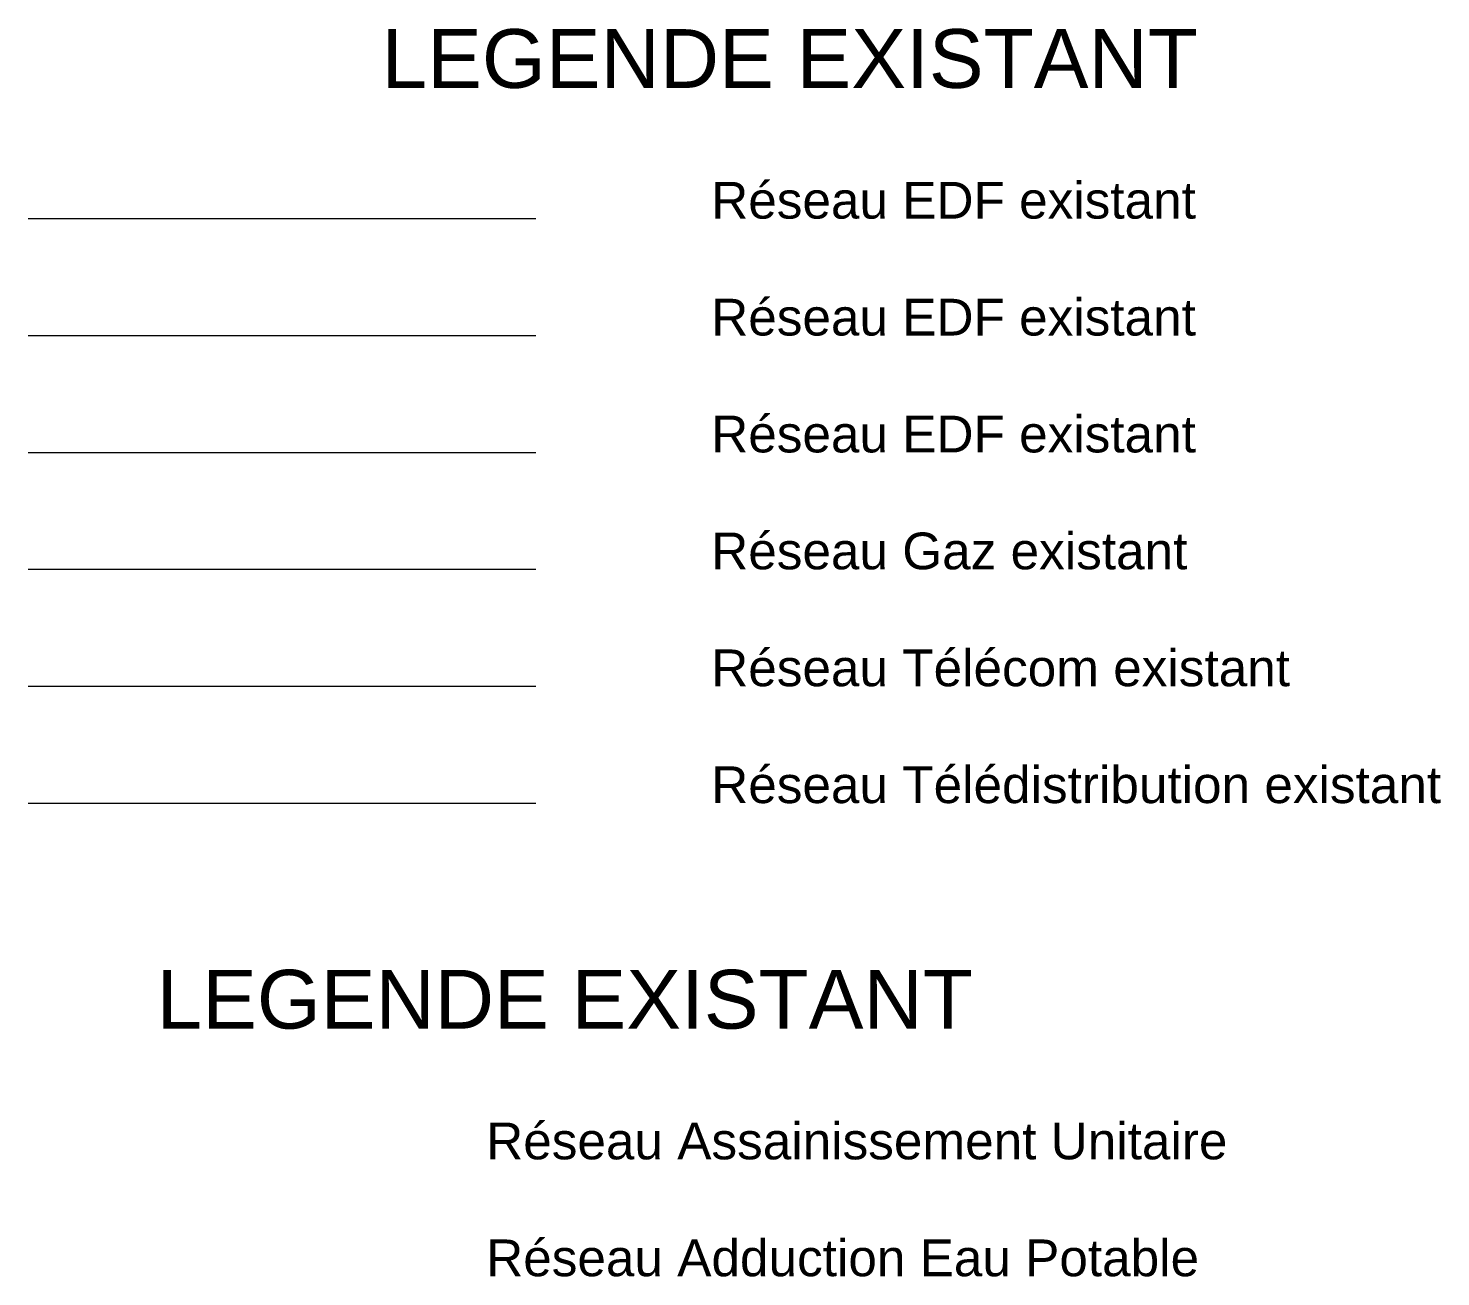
# Model space of a CAD drawing. Header units: metres. Extents: x 1838950 to 1842843, y 5171318 to 5174224.
# Drawn here: x 1841008.66 to 1841037.41, y 5171654.2 to 5171679.6 of the extents above; entities that cross this region are included whole.
import ezdxf

# ---------------------------------------------------------------- set-up
doc = ezdxf.new("R2010")
doc.units = ezdxf.units.M
doc.header["$LTSCALE"] = 0.0254
doc.layers.add('SA - légende RH', color=7, linetype='Continuous', lineweight=18)
doc.layers.add('SA - légende RS', color=7, linetype='Continuous', lineweight=18)
doc.styles.add('Arial', font='arial.ttf')
doc.styles.add('Simplex', font='simplex_.ttf')
doc.linetypes.add('UNITAIRE', pattern='A,0.005118,0.000393701,-0.001447,["UNI",Simplex,S=0.000592634,R=0,X=-0.001447,Y=-0.000394742],-0.000324178', length=0.007283)

msp = doc.modelspace()

# ---------------------------------------------------------------- linework, layer by layer
at = {"layer": 'SA - légende RH', "color": 56, "linetype": 'UNITAIRE', "true_color": 0x808000}
msp.add_line((1841008.6642, 5171675.7284), (1841018.9935, 5171675.7284), dxfattribs=at)
at = {"layer": 'SA - légende RH', "color": 4, "true_color": 0x00ffff}
msp.add_line((1841008.6642, 5171673.3502), (1841018.9935, 5171673.3502), dxfattribs=at)
at = {"layer": 'SA - légende RS', "color": 1, "linetype": 'Continuous', "true_color": 0xff0000}
for p, q in [((1841008.6642, 5171675.7284), (1841018.9935, 5171675.7284)), ((1841008.6642, 5171673.3502), (1841018.9935, 5171673.3502)), ((1841008.6642, 5171670.972), (1841018.9935, 5171670.972))]:
    msp.add_line(p, q, dxfattribs=at)
at = {"layer": 'SA - légende RS', "color": 30, "linetype": 'Continuous', "true_color": 0xff6600}
msp.add_line((1841008.6642, 5171668.5938), (1841018.9935, 5171668.5938), dxfattribs=at)
at = {"layer": 'SA - légende RS', "color": 3, "linetype": 'Continuous', "true_color": 0x00ff00}
msp.add_line((1841008.6642, 5171666.2156), (1841018.9935, 5171666.2156), dxfattribs=at)
at = {"layer": 'SA - légende RS', "color": 16, "true_color": 0x800000}
msp.add_line((1841008.6642, 5171663.8374), (1841018.9935, 5171663.8374), dxfattribs=at)

# ---------------------------------------------------------------- texts
at = {"layer": 'SA - légende RH', "attachment_point": 1, "style": 'Arial'}
for s, insert, char_height, line_spacing_factor in [('LEGENDE EXISTANT', (1841011.2747, 5171660.4454), 1.195636, 0.97048), ('Réseau Assainissement Unitaire', (1841017.9835, 5171657.3378), 0.747273, 0.970622), ('Réseau Adduction Eau Potable', (1841017.9835, 5171654.9596), 0.747273, 0.970622)]:
    msp.add_mtext(s, dxfattribs=dict(at, insert=insert, char_height=char_height, line_spacing_factor=line_spacing_factor))
at = {"layer": 'SA - légende RS', "attachment_point": 1, "style": 'Arial'}
for s, insert, char_height, line_spacing_factor in [('LEGENDE EXISTANT', (1841015.854, 5171679.5832), 1.195636, 0.97048), ('Réseau EDF existant', (1841022.5628, 5171676.4757), 0.747273, 0.970622), ('Réseau EDF existant', (1841022.5628, 5171674.0975), 0.747273, 0.970622), ('Réseau EDF existant', (1841022.5628, 5171671.7193), 0.747273, 0.970622), ('Réseau Gaz existant', (1841022.5628, 5171669.3411), 0.747273, 0.970622), ('Réseau Télécom existant', (1841022.5628, 5171666.9629), 0.747273, 0.970622), ('Réseau Télédistribution existant', (1841022.5628, 5171664.5847), 0.747273, 0.970622)]:
    msp.add_mtext(s, dxfattribs=dict(at, insert=insert, char_height=char_height, line_spacing_factor=line_spacing_factor))

doc.saveas('drawing.dxf')
